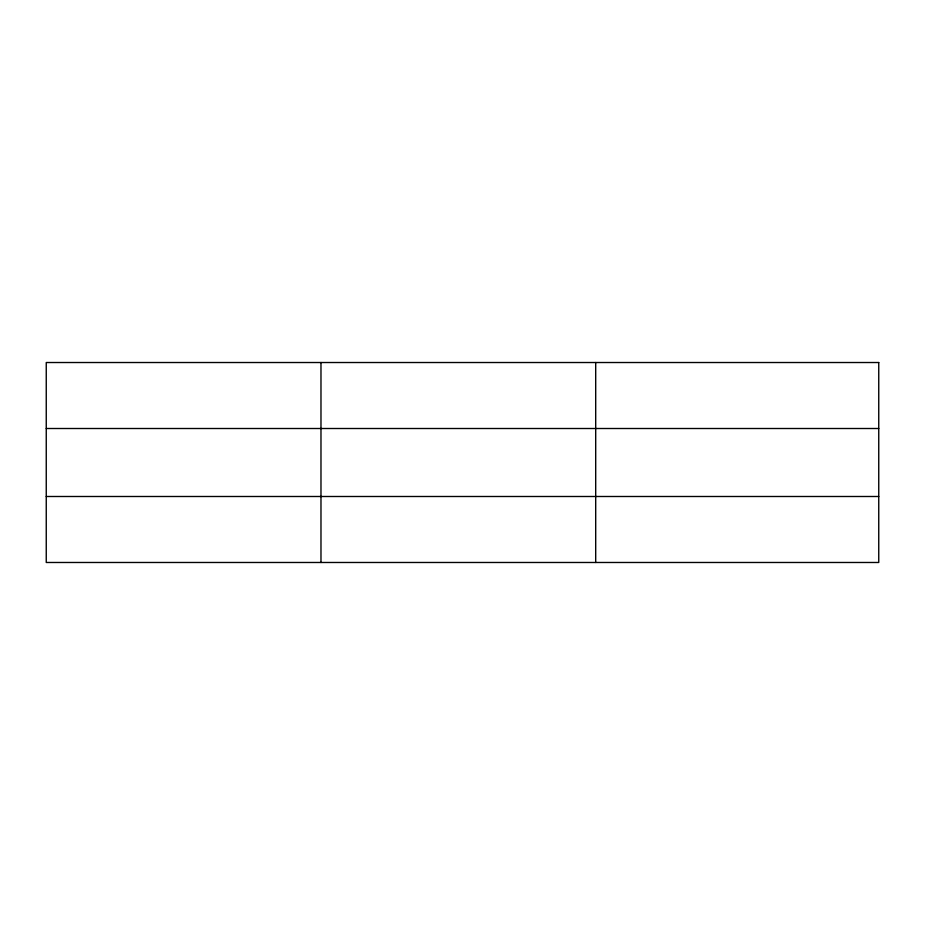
<?xml version="1.0" encoding="UTF-8"?>
<svg xmlns="http://www.w3.org/2000/svg" width="925" height="925" viewBox="0 0 925 925"><rect width="100%" height="100%" fill="white"/><g stroke="black" fill="none" stroke-linecap="round" stroke-linejoin="round"><path stroke-width="1.39" d="M320.975 562.481L320.975 362.519M595.7 562.481L595.7 362.519M46.25 428.506L878.75 428.506M46.25 496.494L878.75 496.494M878.75 362.519L878.75 562.481L46.25 562.481L46.25 362.519L878.75 362.519"/></g></svg>
